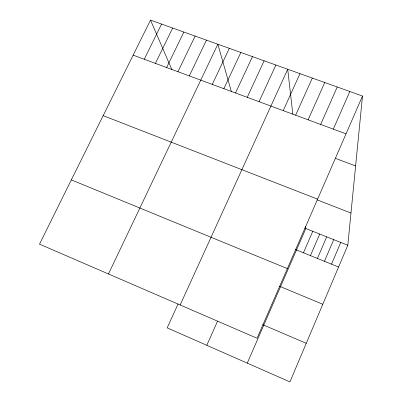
<?xml version="1.0" encoding="UTF-8"?>
<svg xmlns="http://www.w3.org/2000/svg" width="402" height="402" viewBox="0 0 402 402"><rect width="100%" height="100%" fill="white"/><g stroke="black" fill="none" stroke-linecap="round" stroke-linejoin="round"><path stroke-width="0.6" d="M178.086 303.947L167.167 327.851L289.917 381.9L347.81 245.24L362.493 96.043L150.509 20.1L39.507 244.14L257.054 338.248L362.493 96.043M331.504 264.159L340.75 242.431M324.449 261.305L333.715 239.627M317.424 258.456L326.705 236.838M310.419 255.622L319.726 234.054M303.445 252.798L312.766 231.286M247.27 363.122L305.832 228.522L305.605 226.527M333.313 129.132L349.825 91.505M320.67 124.459L337.243 86.998M206.784 345.298L217.552 321.163M308.113 119.816L324.741 82.521M295.631 115.203L312.319 78.068M283.234 110.625L299.977 73.646M180.156 304.982L287.716 69.255L292.832 114.218M259.039 101.681L275.893 65.018M247.235 97.319L264.139 60.808M235.507 92.983L252.461 56.627M223.849 88.676L240.853 52.466M212.266 84.395L229.316 48.335M108.465 273.973L217.849 44.225L231.472 91.912M189.312 75.908L206.457 40.145M177.94 71.707L195.131 36.085M166.634 67.531L183.87 32.054M155.403 63.38L172.684 28.045M144.238 59.25L161.564 24.06M133.142 55.149L346.042 133.836M335.595 158.403L355.614 165.951M103.168 115.655L317.605 199.156M316.957 199.789L350.976 213.045M304.716 228.08L347.81 245.24M295.375 249.531L338.579 267.023M71.345 179.885L287.365 268.621M279.41 286.204L322.801 304.269M262.667 324.65L306.259 343.323M150.509 20.1L171.945 69.762"/></g></svg>
